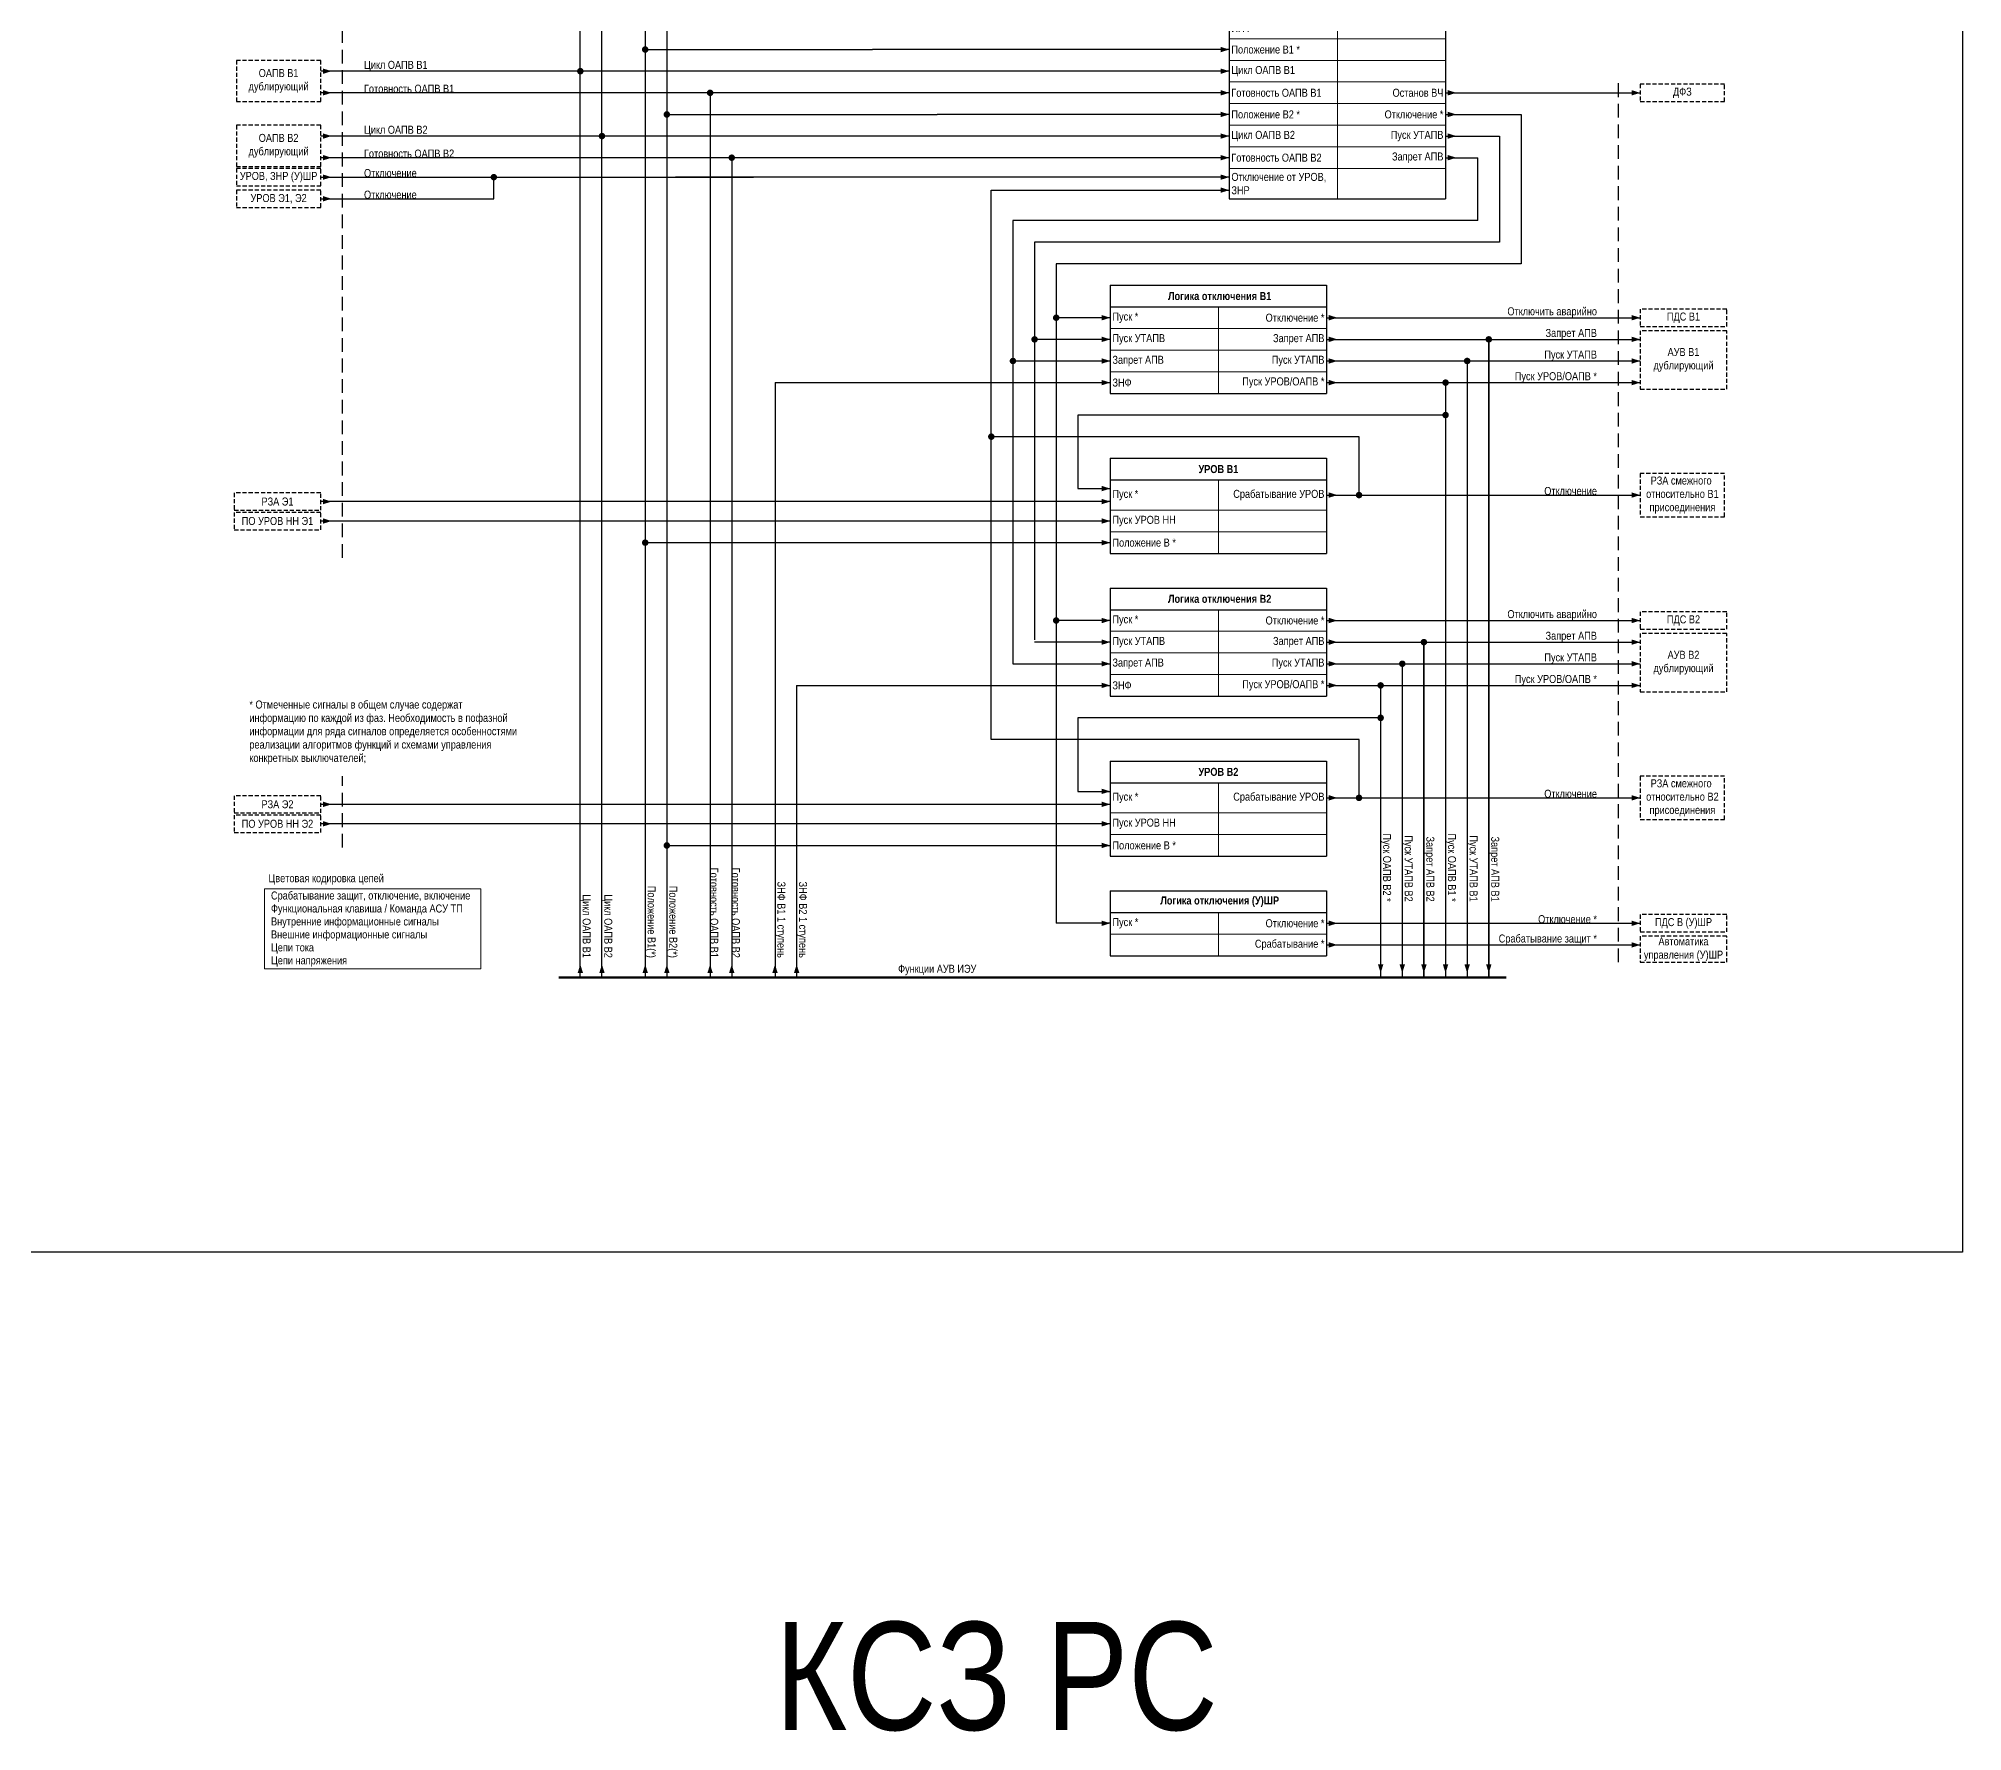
# Model space of a CAD drawing. Header units: millimetres. Extents: x -14593 to 14732, y -17400 to 5232.
# Drawn here: x 4914 to 5804, y -17394 to -16611 of the extents above; entities that cross this region are included whole.
import ezdxf
from ezdxf.enums import TextEntityAlignment as Align

# ---------------------------------------------------------------- set-up
doc = ezdxf.new("R2010")
doc.units = ezdxf.units.MM
doc.linetypes.add('штриховая2', pattern=[9.525, 6.35, -3.175])
for name, color, linetype, lineweight in [('Основная', 7, 'Continuous', 30), ('Отключение_включение', 1, 'Continuous', 30), ('Тонкая', 7, 'Continuous', 18), ('Цепи внешние', 84, 'Continuous', 30), ('Цепи внутренние', 5, 'Continuous', 30), ('Цепи ТН', 200, 'Continuous', 30), ('Цепи ТТ', 23, 'Continuous', 30), ('Цепь - ФК и АСУ', 132, 'Continuous', 30)]:
    doc.layers.add(name, color=color, linetype=linetype, lineweight=lineweight)
doc.styles.add('Narrow', font='ARIALN.TTF')
doc.styles.add('Табл дан', font='ARIALN.TTF')
doc.styles.add('Табл загол', font='ARIALNB.TTF')

# ---------------------------------------------------------------- blocks, each defined once
blk = doc.blocks.new('*T525')
at = {"layer": 'Основная', "color": 0, "linetype": 'ByBlock', "lineweight": -2, "transparency": 16777216}
for p, q in [((0, 0), (100, 0)), ((0, 0), (0, -10)), ((100, 0), (100, -10))]:
    blk.add_line(p, q, dxfattribs=at)
at = {"layer": 'Основная', "color": 0, "linetype": 'ByBlock', "lineweight": 30, "transparency": 16777216}
for p, q in [((0, -10), (100, -10)), ((0, -10), (0, -148)), ((100, -10), (100, -148)), ((0, -148), (100, -148))]:
    blk.add_line(p, q, dxfattribs=at)
at = {"layer": 'Основная', "color": 0, "linetype": 'ByBlock', "lineweight": 18, "transparency": 16777216}
for p, q in [((50, -10), (50, -148)), ((0, -20), (100, -20)), ((0, -30), (100, -30)), ((0, -44), (100, -44)), ((0, -54), (100, -54)), ((0, -64), (100, -64)), ((0, -74), (100, -74)), ((0, -84), (100, -84)), ((0, -94), (100, -94)), ((0, -104), (100, -104)), ((0, -114), (100, -114)), ((0, -124), (100, -124)), ((0, -134), (100, -134))]:
    blk.add_line(p, q, dxfattribs=at)
at = {"layer": 'Основная', "color": 0, "transparency": 16777216, "char_height": 3.7}
for s, insert, width, attachment_point, style in [('{\\C256;Логика отключения}', (50, -5), 97, 5, 'Табл загол'), ('Отключение от ТО', (1, -15), 48, 4, 'Табл дан'), ('Пуск "ТУ пуска ОАПВ"', (99, -15), 48, 6, 'Табл дан'), ('{\\C256;Отключение от БЗ}', (1, -25), 48, 4, 'Табл дан'), ('Пуск "ТУ ОТФ"', (99, -25), 48, 6, 'Табл дан'), ('Трехфазное отключение', (1, -37), 48, 4, 'Табл дан'), ('Пуск "ТО"', (99, -37), 48, 6, 'Табл дан'), ('Отключение от ТЗО', (1, -49), 48, 4, 'Табл дан'), ('Отключение от ЗНР', (1, -59), 48, 4, 'Табл дан'), ('ИПФ *', (1, -69), 48, 4, 'Табл дан'), ('\\A1;Положение В1 *', (1, -79), 48, 4, 'Табл дан'), ('\\A1;Цикл ОАПВ В1', (1, -89), 48, 4, 'Табл дан'), ('Готовность ОАПВ{\\C256; В}1', (1, -99), 48, 4, 'Табл дан'), ('Останов ВЧ', (99, -99), 48, 6, 'Табл дан'), ('\\A1;Положение В2 *', (1, -109), 48, 4, 'Табл дан'), ('Отключение *', (99, -109), 48, 6, 'Табл дан'), ('\\A1;Цикл ОАПВ В2', (1, -119), 48, 4, 'Табл дан'), ('Пуск УТАПВ', (99, -119), 48, 6, 'Табл дан'), ('Готовность ОАПВ{\\C256; В}2', (1, -129), 48, 4, 'Табл дан'), ('Запрет АПВ', (99, -129), 48, 6, 'Табл дан'), ('Отключение от УРОВ, ЗНР', (1, -141), 48, 4, 'Табл дан')]:
    blk.add_mtext(s, dxfattribs=dict(at, insert=insert, width=width, attachment_point=attachment_point, style=style))
blk = doc.blocks.new('Point')
at = {"layer": 'Основная', "color": 0, "const_width": 1.5}
blk.add_lwpolyline([(-0.75, 0, 1), (0.75, 0, 1)], format="xyb", close=True, dxfattribs=at)
blk = doc.blocks.new('*T530')
at = {"layer": 'Основная', "color": 0, "linetype": 'ByBlock', "lineweight": -2, "transparency": 16777216}
for p, q in [((0, 0), (100, 0)), ((0, 0), (0, -10)), ((100, 0), (100, -10))]:
    blk.add_line(p, q, dxfattribs=at)
at = {"layer": 'Основная', "color": 0, "linetype": 'ByBlock', "lineweight": 30, "transparency": 16777216}
for p, q in [((0, -10), (100, -10)), ((0, -10), (0, -44)), ((100, -10), (100, -44)), ((0, -44), (100, -44))]:
    blk.add_line(p, q, dxfattribs=at)
at = {"layer": 'Основная', "color": 0, "linetype": 'ByBlock', "lineweight": 18, "transparency": 16777216}
for p, q in [((50, -10), (50, -44)), ((0, -24), (100, -24)), ((0, -34), (100, -34))]:
    blk.add_line(p, q, dxfattribs=at)
at = {"layer": 'Основная', "color": 0, "transparency": 16777216, "char_height": 3.7}
for s, insert, width, attachment_point, style in [('{\\C256;УРОВ В1}', (50, -5), 97, 5, 'Табл загол'), ('{\\C256;Пуск *}', (1, -17), 48, 4, 'Табл дан'), ('Срабатывание УРОВ', (99, -17), 48, 6, 'Табл дан'), ('Пуск УРОВ НН', (1, -29), 48, 4, 'Табл дан'), ('Положение В *', (1, -39), 48, 4, 'Табл дан')]:
    blk.add_mtext(s, dxfattribs=dict(at, insert=insert, width=width, attachment_point=attachment_point, style=style))
blk = doc.blocks.new('*T531')
at = {"layer": 'Основная', "color": 0, "linetype": 'ByBlock', "lineweight": -2, "transparency": 16777216}
for p, q in [((0, 0), (100, 0)), ((0, 0), (0, -10)), ((100, 0), (100, -10))]:
    blk.add_line(p, q, dxfattribs=at)
at = {"layer": 'Основная', "color": 0, "linetype": 'ByBlock', "lineweight": 30, "transparency": 16777216}
for p, q in [((0, -10), (100, -10)), ((0, -10), (0, -50)), ((100, -10), (100, -50)), ((0, -50), (100, -50))]:
    blk.add_line(p, q, dxfattribs=at)
at = {"layer": 'Основная', "color": 0, "linetype": 'ByBlock', "lineweight": 18, "transparency": 16777216}
for p, q in [((50, -10), (50, -50)), ((0, -20), (100, -20)), ((0, -30), (100, -30)), ((0, -40), (100, -40))]:
    blk.add_line(p, q, dxfattribs=at)
at = {"layer": 'Основная', "color": 0, "transparency": 16777216, "char_height": 3.7}
for s, insert, width, attachment_point, style in [('{\\C256; Логика отключения В1}', (50, -5), 97, 5, 'Табл загол'), ('Пуск *', (1, -15), 48, 4, 'Табл дан'), ('Отключение *', (99, -15), 48, 6, 'Табл дан'), ('Пуск УТАПВ', (1, -25), 48, 4, 'Табл дан'), ('Запрет АПВ', (99, -25), 48, 6, 'Табл дан'), ('Запрет АПВ', (1, -35), 48, 4, 'Табл дан'), ('Пуск УТАПВ', (99, -35), 48, 6, 'Табл дан'), ('ЗНФ', (1, -45), 48, 4, 'Табл дан'), ('Пуск УРОВ/ОАПВ *', (99, -45), 48, 6, 'Табл дан')]:
    blk.add_mtext(s, dxfattribs=dict(at, insert=insert, width=width, attachment_point=attachment_point, style=style))
blk = doc.blocks.new('*T532')
at = {"layer": 'Основная', "color": 0, "linetype": 'ByBlock', "lineweight": -2, "transparency": 16777216}
for p, q in [((0, 0), (100, 0)), ((0, 0), (0, -10)), ((100, 0), (100, -10))]:
    blk.add_line(p, q, dxfattribs=at)
at = {"layer": 'Основная', "color": 0, "linetype": 'ByBlock', "lineweight": 30, "transparency": 16777216}
for p, q in [((0, -10), (100, -10)), ((0, -10), (0, -50)), ((100, -10), (100, -50)), ((0, -50), (100, -50))]:
    blk.add_line(p, q, dxfattribs=at)
at = {"layer": 'Основная', "color": 0, "linetype": 'ByBlock', "lineweight": 18, "transparency": 16777216}
for p, q in [((50, -10), (50, -50)), ((0, -20), (100, -20)), ((0, -30), (100, -30)), ((0, -40), (100, -40))]:
    blk.add_line(p, q, dxfattribs=at)
at = {"layer": 'Основная', "color": 0, "transparency": 16777216, "char_height": 3.7}
for s, insert, width, attachment_point, style in [('{\\C256; Логика отключения В2}', (50, -5), 97, 5, 'Табл загол'), ('Пуск *', (1, -15), 48, 4, 'Табл дан'), ('Отключение *', (99, -15), 48, 6, 'Табл дан'), ('Пуск УТАПВ', (1, -25), 48, 4, 'Табл дан'), ('Запрет АПВ', (99, -25), 48, 6, 'Табл дан'), ('Запрет АПВ', (1, -35), 48, 4, 'Табл дан'), ('Пуск УТАПВ', (99, -35), 48, 6, 'Табл дан'), ('ЗНФ', (1, -45), 48, 4, 'Табл дан'), ('Пуск УРОВ/ОАПВ *', (99, -45), 48, 6, 'Табл дан')]:
    blk.add_mtext(s, dxfattribs=dict(at, insert=insert, width=width, attachment_point=attachment_point, style=style))
blk = doc.blocks.new('*T533')
at = {"layer": 'Основная', "color": 0, "linetype": 'ByBlock', "lineweight": -2, "transparency": 16777216}
for p, q in [((0, 0), (100, 0)), ((0, 0), (0, -10)), ((100, 0), (100, -10))]:
    blk.add_line(p, q, dxfattribs=at)
at = {"layer": 'Основная', "color": 0, "linetype": 'ByBlock', "lineweight": 30, "transparency": 16777216}
for p, q in [((0, -10), (100, -10)), ((0, -10), (0, -44)), ((100, -10), (100, -44)), ((0, -44), (100, -44))]:
    blk.add_line(p, q, dxfattribs=at)
at = {"layer": 'Основная', "color": 0, "linetype": 'ByBlock', "lineweight": 18, "transparency": 16777216}
for p, q in [((50, -10), (50, -44)), ((0, -24), (100, -24)), ((0, -34), (100, -34))]:
    blk.add_line(p, q, dxfattribs=at)
at = {"layer": 'Основная', "color": 0, "transparency": 16777216, "char_height": 3.7}
for s, insert, width, attachment_point, style in [('{\\C256;УРОВ В2}', (50, -5), 97, 5, 'Табл загол'), ('{\\C256;Пуск *}', (1, -17), 48, 4, 'Табл дан'), ('Срабатывание УРОВ', (99, -17), 48, 6, 'Табл дан'), ('Пуск УРОВ НН', (1, -29), 48, 4, 'Табл дан'), ('Положение В *', (1, -39), 48, 4, 'Табл дан')]:
    blk.add_mtext(s, dxfattribs=dict(at, insert=insert, width=width, attachment_point=attachment_point, style=style))
blk = doc.blocks.new('*T534')
at = {"layer": 'Основная', "color": 0, "linetype": 'ByBlock', "lineweight": -2, "transparency": 16777216}
for p, q in [((0, 0), (100, 0)), ((0, 0), (0, -10)), ((100, 0), (100, -10))]:
    blk.add_line(p, q, dxfattribs=at)
at = {"layer": 'Основная', "color": 0, "linetype": 'ByBlock', "lineweight": 30, "transparency": 16777216}
for p, q in [((0, -10), (100, -10)), ((0, -10), (0, -30)), ((100, -10), (100, -30)), ((0, -30), (100, -30))]:
    blk.add_line(p, q, dxfattribs=at)
at = {"layer": 'Основная', "color": 0, "linetype": 'ByBlock', "lineweight": 18, "transparency": 16777216}
for p, q in [((50, -10), (50, -30)), ((0, -20), (100, -20))]:
    blk.add_line(p, q, dxfattribs=at)
at = {"layer": 'Основная', "color": 0, "transparency": 16777216, "char_height": 3.7}
for s, insert, width, attachment_point, style in [('{\\C256; Логика отключения (У)ШР}', (50, -5), 97, 5, 'Табл загол'), ('Пуск *', (1, -15), 48, 4, 'Табл дан'), ('Отключение *', (99, -15), 48, 6, 'Табл дан'), ('Срабатывание *', (99, -25), 48, 6, 'Табл дан')]:
    blk.add_mtext(s, dxfattribs=dict(at, insert=insert, width=width, attachment_point=attachment_point, style=style))

msp = doc.modelspace()

# ---------------------------------------------------------------- linework, layer by layer
at = {"layer": 'Отключение_включение'}
msp.add_lwpolyline([(4885, -15886), (5804, -15886), (5804, -17172), (4885, -17172)], close=True, dxfattribs=at)
at = {"layer": 'Отключение_включение', "ltscale": 0.3}
for points in [[(5570, -16646, 0, 2.5, 0), (5566, -16646, 0, 0, 0)], [(5050, -16675, 0, 2.5, 0), (5046, -16675, 0, 0, 0)], [(5465, -16675, 0, 2.5, 0), (5461, -16675, 0, 0, 0)], [(5050, -16685, 0, 2.5, 0), (5046, -16685, 0, 0, 0)], [(5465, -16681, 0, 2.5, 0), (5461, -16681, 0, 0, 0)], [(5410, -16740, 0, 2.5, 0), (5406, -16740, 0, 0, 0)], [(5515, -16740, 0, 2.5, 0), (5511, -16740, 0, 0, 0)], [(5655, -16740, 0, 2.5, 0), (5651, -16740, 0, 0, 0)], [(5410, -16770, 0, 2.5, 0), (5406, -16770, 0, 0, 0)], [(5515, -16822, 0, 2.5, 0), (5511, -16822, 0, 0, 0)], [(5655, -16822, 0, 2.5, 0), (5651, -16822, 0, 0, 0)], [(5410, -16880, 0, 2.5, 0), (5406, -16880, 0, 0, 0)], [(5515, -16880, 0, 2.5, 0), (5511, -16880, 0, 0, 0)], [(5655, -16880, 0, 2.5, 0), (5651, -16880, 0, 0, 0)], [(5410, -16910, 0, 2.5, 0), (5406, -16910, 0, 0, 0)], [(5515, -16962, 0, 2.5, 0), (5511, -16962, 0, 0, 0)], [(5655, -16962, 0, 2.5, 0), (5651, -16962, 0, 0, 0)], [(5410, -17020, 0, 2.5, 0), (5406, -17020, 0, 0, 0)], [(5515, -17020, 0, 2.5, 0), (5511, -17020, 0, 0, 0)], [(5655, -17020, 0, 2.5, 0), (5651, -17020, 0, 0, 0)], [(5515, -17030, 0, 2.5, 0), (5511, -17030, 0, 0, 0)], [(5655, -17030, 0, 2.5, 0), (5651, -17030, 0, 0, 0)], [(5255, -17039, 0, 2.5, 0), (5255, -17043, 0, 0, 0)], [(5265, -17039, 0, 2.5, 0), (5265, -17043, 0, 0, 0)]]:
    msp.add_lwpolyline(points, format="xyseb", dxfattribs=at)
at = {"layer": 'Отключение_включение'}
for points in [[(5565, -16646), (5600, -16646)], [(5600, -16646), (5600, -16715)], [(5045, -16675), (5245, -16675)], [(5125, -16685), (5125, -16675)], [(5045, -16685), (5125, -16685)], [(5355, -16935), (5355, -16681)], [(5355, -16681), (5465, -16681)], [(5600, -16715), (5385, -16715)], [(5385, -16715), (5385, -17020)], [(5410, -16740), (5385, -16740)], [(5510, -16740), (5655, -16740)], [(5255, -16770), (5410, -16770)], [(5255, -16770), (5255, -17045)], [(5525, -16795), (5355, -16795)], [(5525, -16822), (5525, -16795)], [(5410, -16880), (5385, -16880)], [(5510, -16880), (5655, -16880)], [(5265, -16910), (5410, -16910)], [(5265, -16910), (5265, -17045)], [(5525, -16935), (5355, -16935)], [(5525, -16962), (5525, -16935)], [(5410, -17020), (5385, -17020)], [(5510, -17020), (5655, -17020)], [(5510, -17030), (5655, -17030)]]:
    msp.add_lwpolyline(points, dxfattribs=at)
at = {"layer": 'Отключение_включение', "ltscale": 0.3}
for points in [[(5465, -16675), (5209, -16675)], [(5510, -16822), (5655, -16822)], [(5510, -16962), (5655, -16962)]]:
    msp.add_lwpolyline(points, dxfattribs=at)
at = {"layer": 'Тонкая', "ltscale": 0.3}
msp.add_lwpolyline([(5019, -17004), (5119, -17004), (5119, -17041), (5019, -17041)], close=True, dxfattribs=at)
at = {"layer": 'Цепи внешние', "linetype": 'штриховая2', "ltscale": 0.3}
for points in [[(5045, -16621), (5006, -16621), (5006, -16640), (5045, -16640)], [(5694, -16632), (5655, -16632), (5655, -16640), (5694, -16640)], [(5045, -16651), (5006, -16651), (5006, -16670), (5045, -16670)], [(5045, -16671), (5006, -16671), (5006, -16679), (5045, -16679)], [(5045, -16681), (5006, -16681), (5006, -16689), (5045, -16689)], [(5695, -16736), (5655, -16736), (5655, -16744), (5695, -16744)], [(5695, -16746), (5655, -16746), (5655, -16773), (5695, -16773)], [(5694, -16812), (5655, -16812), (5655, -16832), (5694, -16832)], [(5045, -16821), (5005, -16821), (5005, -16829), (5045, -16829)], [(5045, -16830), (5005, -16830), (5005, -16838), (5045, -16838)], [(5695, -16876), (5655, -16876), (5655, -16884), (5695, -16884)], [(5695, -16886), (5655, -16886), (5655, -16913), (5695, -16913)], [(5694, -16952), (5655, -16952), (5655, -16972), (5694, -16972)], [(5045, -16961), (5005, -16961), (5005, -16969), (5045, -16969)], [(5045, -16970), (5005, -16970), (5005, -16978), (5045, -16978)], [(5695, -17016), (5655, -17016), (5655, -17024), (5695, -17024)], [(5695, -17026), (5655, -17026), (5655, -17038), (5695, -17038)]]:
    msp.add_lwpolyline(points, close=True, dxfattribs=at)
at = {"layer": 'Цепи внешние', "ltscale": 0.3}
for points in [[(5050, -16626, 0, 2.5, 0), (5046, -16626, 0, 0, 0)], [(5050, -16636, 0, 2.5, 0), (5046, -16636, 0, 0, 0)], [(5570, -16636, 0, 2.5, 0), (5566, -16636, 0, 0, 0)], [(5655, -16636, 0, 2.5, 0), (5651, -16636, 0, 0, 0)], [(5050, -16656, 0, 2.5, 0), (5046, -16656, 0, 0, 0)], [(5050, -16666, 0, 2.5, 0), (5046, -16666, 0, 0, 0)], [(5655, -16750, 0, 2.5, 0), (5651, -16750, 0, 0, 0)], [(5655, -16760, 0, 2.5, 0), (5651, -16760, 0, 0, 0)], [(5655, -16770, 0, 2.5, 0), (5651, -16770, 0, 0, 0)], [(5050, -16825, 0, 2.5, 0), (5046, -16825, 0, 0, 0)], [(5410, -16825, 0, 2.5, 0), (5406, -16825, 0, 0, 0)], [(5050, -16834, 0, 2.5, 0), (5046, -16834, 0, 0, 0)], [(5410, -16834, 0, 2.5, 0), (5406, -16834, 0, 0, 0)], [(5655, -16890, 0, 2.5, 0), (5651, -16890, 0, 0, 0)], [(5655, -16900, 0, 2.5, 0), (5651, -16900, 0, 0, 0)], [(5655, -16910, 0, 2.5, 0), (5651, -16910, 0, 0, 0)], [(5050, -16965, 0, 2.5, 0), (5046, -16965, 0, 0, 0)], [(5410, -16965, 0, 2.5, 0), (5406, -16965, 0, 0, 0)], [(5050, -16974, 0, 2.5, 0), (5046, -16974, 0, 0, 0)], [(5410, -16974, 0, 2.5, 0), (5406, -16974, 0, 0, 0)]]:
    msp.add_lwpolyline(points, format="xyseb", dxfattribs=at)
for points in [[(5165, -16626), (5045, -16626)], [(5225, -16636), (5045, -16636)], [(5175, -16656), (5045, -16656)], [(5235, -16666), (5045, -16666)], [(5585, -16750), (5655, -16750)], [(5575, -16760), (5655, -16760)], [(5565, -16770), (5655, -16770)], [(5555, -16890), (5655, -16890)], [(5545, -16900), (5655, -16900)], [(5535, -16910), (5655, -16910)]]:
    msp.add_lwpolyline(points, dxfattribs=at)
at = {"layer": 'Цепи внешние'}
for points in [[(5565, -16636), (5655, -16636)], [(5410, -16825), (5045, -16825)], [(5410, -16834), (5045, -16834)], [(5410, -16965), (5045, -16965)], [(5410, -16974), (5045, -16974)]]:
    msp.add_lwpolyline(points, dxfattribs=at)
at = {"layer": 'Цепи внутренние', "ltscale": 0.3}
for points in [[(5195, -16220), (5195, -17045)], [(5205, -16230), (5205, -17045)], [(5465, -16616), (5300, -16616)], [(5465, -16626), (5165, -16626)], [(5465, -16636), (5225, -16636)], [(5465, -16646), (5330, -16646)], [(5465, -16656), (5175, -16656)], [(5465, -16666), (5235, -16666)]]:
    msp.add_lwpolyline(points, dxfattribs=at)
at = {"layer": 'Цепи внутренние'}
for points in [[(5165, -17045), (5165, -16310)], [(5175, -17045), (5175, -16320)], [(5195, -16616), (5300, -16616)], [(5225, -16636), (5225, -17045)], [(5205, -16646), (5330, -16646)], [(5565, -16656), (5590, -16656)], [(5590, -16656), (5590, -16705)], [(5235, -16666), (5235, -17045)], [(5565, -16666), (5580, -16666)], [(5580, -16695), (5580, -16666)], [(5580, -16695), (5365, -16695)], [(5365, -16695), (5365, -16749)], [(5365, -16695), (5365, -16749)], [(5590, -16705), (5375, -16705)], [(5375, -16705), (5375, -16889)], [(5365, -16749), (5365, -16900)], [(5410, -16750), (5375, -16750)], [(5510, -16750), (5585, -16750)], [(5585, -16750), (5585, -17045)], [(5585, -17045), (5585, -16750)], [(5365, -16760), (5410, -16760)], [(5510, -16760), (5575, -16760)], [(5575, -16760), (5575, -17045)], [(5510, -16770), (5565, -16770)], [(5565, -16770), (5565, -16785)], [(5565, -16785), (5395, -16785)], [(5395, -16785), (5395, -16819)], [(5565, -16785), (5565, -17045)], [(5395, -16819), (5410, -16819)], [(5195, -16844), (5410, -16844)], [(5410, -16890), (5375, -16890)], [(5510, -16890), (5555, -16890)], [(5555, -16890), (5555, -17045)], [(5555, -17045), (5555, -16890)], [(5365, -16900), (5410, -16900)], [(5510, -16900), (5545, -16900)], [(5545, -16900), (5545, -17045)], [(5510, -16910), (5535, -16910)], [(5535, -16910), (5535, -16925)], [(5535, -16925), (5395, -16925)], [(5395, -16925), (5395, -16959)], [(5535, -16925), (5535, -17045)], [(5395, -16959), (5410, -16959)], [(5205, -16984), (5410, -16984)]]:
    msp.add_lwpolyline(points, dxfattribs=at)
at = {"layer": 'Цепи внутренние', "linetype": 'штриховая2'}
for points in [[(5055, -16851), (5055, -16482)], [(5645, -17038), (5645, -16630)], [(5055, -16985), (5055, -16952)]]:
    msp.add_lwpolyline(points, dxfattribs=at)
at = {"layer": 'Цепи внутренние', "ltscale": 0.3}
for points in [[(5465, -16616, 0, 2.5, 0), (5461, -16616, 0, 0, 0)], [(5465, -16626, 0, 2.5, 0), (5461, -16626, 0, 0, 0)], [(5465, -16636, 0, 2.5, 0), (5461, -16636, 0, 0, 0)], [(5465, -16646, 0, 2.5, 0), (5461, -16646, 0, 0, 0)], [(5465, -16656, 0, 2.5, 0), (5461, -16656, 0, 0, 0)], [(5570, -16656, 0, 2.5, 0), (5566, -16656, 0, 0, 0)], [(5465, -16666, 0, 2.5, 0), (5461, -16666, 0, 0, 0)], [(5570, -16666, 0, 2.5, 0), (5566, -16666, 0, 0, 0)], [(5410, -16750, 0, 2.5, 0), (5406, -16750, 0, 0, 0)], [(5515, -16750, 0, 2.5, 0), (5511, -16750, 0, 0, 0)], [(5410, -16760, 0, 2.5, 0), (5406, -16760, 0, 0, 0)], [(5515, -16760, 0, 2.5, 0), (5511, -16760, 0, 0, 0)], [(5515, -16770, 0, 2.5, 0), (5511, -16770, 0, 0, 0)], [(5410, -16819, 0, 2.5, 0), (5406, -16819, 0, 0, 0)], [(5410, -16844, 0, 2.5, 0), (5406, -16844, 0, 0, 0)], [(5410, -16890, 0, 2.5, 0), (5406, -16890, 0, 0, 0)], [(5515, -16890, 0, 2.5, 0), (5511, -16890, 0, 0, 0)], [(5410, -16900, 0, 2.5, 0), (5406, -16900, 0, 0, 0)], [(5515, -16900, 0, 2.5, 0), (5511, -16900, 0, 0, 0)], [(5515, -16910, 0, 2.5, 0), (5511, -16910, 0, 0, 0)], [(5410, -16959, 0, 2.5, 0), (5406, -16959, 0, 0, 0)], [(5410, -16984, 0, 2.5, 0), (5406, -16984, 0, 0, 0)], [(5165, -17039, 0, 2.5, 0), (5165, -17043, 0, 0, 0)], [(5175, -17039, 0, 2.5, 0), (5175, -17043, 0, 0, 0)], [(5195, -17039, 0, 2.5, 0), (5195, -17043, 0, 0, 0)], [(5205, -17039, 0, 2.5, 0), (5205, -17043, 0, 0, 0)], [(5225, -17039, 0, 2.5, 0), (5225, -17043, 0, 0, 0)], [(5235, -17039, 0, 2.5, 0), (5235, -17043, 0, 0, 0)], [(5535, -17043, 0, 2.5, 0), (5535, -17039, 0, 0, 0)], [(5545, -17043, 0, 2.5, 0), (5545, -17039, 0, 0, 0)], [(5555, -17043, 0, 2.5, 0), (5555, -17039, 0, 0, 0)], [(5565, -17043, 0, 2.5, 0), (5565, -17039, 0, 0, 0)], [(5575, -17043, 0, 2.5, 0), (5575, -17039, 0, 0, 0)], [(5585, -17043, 0, 2.5, 0), (5585, -17039, 0, 0, 0)]]:
    msp.add_lwpolyline(points, format="xyseb", dxfattribs=at)
at = {"layer": 'Цепи внутренние', "lineweight": 60}
msp.add_lwpolyline([(5155, -17045), (5593, -17045)], dxfattribs=at)

# ---------------------------------------------------------------- block references
for name, p in [('*T525', (5465, -16537)), ('*T531', (5410, -16725)), ('*T530', (5410, -16805)), ('*T532', (5410, -16865)), ('*T533', (5410, -16945)), ('*T534', (5410, -17005))]:
    msp.add_blockref(name, p)
at = {"layer": 'Отключение_включение'}
for p in [(5125, -16675), (5385, -16740), (5355, -16795), (5525, -16822), (5385, -16880), (5525, -16962)]:
    msp.add_blockref('Point', p, dxfattribs=at)
at = {"layer": 'Цепи внешние'}
for p in [(5225, -16636), (5235, -16666), (5585, -16750), (5575, -16760), (5565, -16770), (5555, -16890), (5545, -16900), (5535, -16910)]:
    msp.add_blockref('Point', p, dxfattribs=at)
at = {"layer": 'Цепи внутренние'}
for p in [(5195, -16616), (5165, -16626), (5205, -16646), (5175, -16656), (5375, -16750), (5365, -16760), (5565, -16785), (5195, -16844), (5535, -16925), (5205, -16984)]:
    msp.add_blockref('Point', p, dxfattribs=at)

# ---------------------------------------------------------------- texts
at = {"layer": 'Основная', "style": 'Narrow'}
msp.add_text('Цветовая кодировка цепей', height=3.7, dxfattribs=at).set_placement((5047.5, -17001), align=Align.CENTER)
at = {"layer": 'Основная', "color": 2, "style": 'Narrow'}
msp.add_text('КСЗ РС', height=50, dxfattribs=at).set_placement((5255, -17393))
at = {"layer": 'Основная', "char_height": 3.7, "style": 'Narrow'}
for s, insert, width, attachment_point in [('Цикл ОАПВ В1', (5065, -16626), 65, 7), ('ОАПВ В1\\Pдублирующий ', (5025.5, -16630.5), 39, 5), ('{\\C0;Готовность ОАПВ} В1', (5065, -16636), 65, 7), ('ДФЗ', (5674.5, -16636), 39, 5), ('Цикл ОАПВ В2', (5065, -16656), 65, 7), ('ОАПВ В2\\Pдублирующий ', (5025.5, -16660.5), 39, 5), ('{\\C0;Готовность ОАПВ} В2', (5065, -16666), 65, 7), ('УРОВ, ЗНР (У)ШР', (5025.5, -16675), 39, 5), ('\\pt33.3;Отключение', (5065, -16675), 65, 7), ('УРОВ Э1, Э2', (5025.5, -16685), 39, 5), ('\\pt33.3;Отключение', (5065, -16685), 65, 7), ('Отключить аварийно', (5635, -16740), 124, 9), ('ПДС В1', (5675, -16740), 40, 5), ('Запрет АПВ', (5635, -16750), 64, 9), ('Пуск УТАПВ', (5635, -16760), 64, 9), ('АУВ В1\\Pдублирующий ', (5675, -16759.5), 40, 5), ('Пуск УРОВ/ОАПВ *', (5635, -16770), 64, 9), ('Отключение', (5635, -16822), 105, 9), ('РЗА смежного  относительно В1 присоединения ', (5674.5, -16822), 39, 5), ('РЗА Э1', (5025, -16825), 40, 5), ('ПО УРОВ НН Э1', (5025, -16834), 40, 5), ('Отключить аварийно', (5635, -16880), 124, 9), ('ПДС В2', (5675, -16880), 40, 5), ('Запрет АПВ', (5635, -16890), 64, 9), ('Пуск УТАПВ', (5635, -16900), 64, 9), ('АУВ В2\\Pдублирующий ', (5675, -16899.5), 40, 5), ('Пуск УРОВ/ОАПВ *', (5635, -16910), 64, 9), ('* Отмеченные сигналы в общем случае содержат информацию по каждой из фаз. Необходимость в пофазной информации для ряда сигналов определяется особенностями реализации алгоритмов функций и схемами управления конкретных выключателей;', (5012, -16917), 124, 1), ('РЗА смежного  относительно В2 присоединения ', (5674.5, -16962), 39, 5), ('Отключение', (5635, -16962), 105, 9), ('РЗА Э2', (5025, -16965), 40, 5), ('ПО УРОВ НН Э2', (5025, -16974), 40, 5), ('Срабатывание защит *', (5635, -17030), 50, 9), ('Отключение *', (5635, -17020), 38, 9), ('ПДС В (У)ШР', (5675, -17020), 40, 5), ('Автоматика управления (У)ШР', (5675, -17032), 40, 5), ('Функции АУВ ИЭУ', (5330, -17044), 55, 8)]:
    msp.add_mtext(s, dxfattribs=dict(at, insert=insert, width=width, attachment_point=attachment_point))
at = {"layer": 'Основная', "char_height": 3.7, "attachment_point": 9, "rotation": 270, "style": 'Narrow'}
for s, insert, width in [('Пуск ОАПВ В2 *', (5535, -17010), 75), ('Пуск УТАПВ В2', (5545, -17010), 75), ('Запрет АПВ В2', (5555, -17010), 75), ('Пуск ОАПВ В1 *', (5565, -17010), 75), ('Пуск УТАПВ В1', (5575, -17010), 75), ('Запрет АПВ В1', (5585, -17010), 75), ('{\\C0;Готовность ОАПВ} В1', (5225, -17036), 65), ('{\\C0;Готовность ОАПВ} В2', (5235, -17036), 65), ('Цикл ОАПВ В1', (5165, -17036), 65), ('Цикл ОАПВ В2', (5175, -17036), 65), ('Положение В1(*)', (5195, -17036), 65), ('Положение В2(*)', (5205, -17036), 65), ('ЗНФ В1 1 ступень', (5255, -17036), 65), ('ЗНФ В2 1 ступень', (5265, -17036), 65)]:
    msp.add_mtext(s, dxfattribs=dict(at, insert=insert, width=width))
at = {"layer": 'Отключение_включение', "style": 'Narrow'}
msp.add_text('Срабатывание защит, отключение, включение', height=3.7, dxfattribs=at).set_placement((5022, -17009))
at = {"layer": 'Цепи внешние', "style": 'Narrow'}
msp.add_text('Внешние информационные сигналы', height=3.7, dxfattribs=at).set_placement((5022, -17027))
at = {"layer": 'Цепи внутренние', "style": 'Narrow'}
msp.add_text('Внутренние информационные сигналы', height=3.7, dxfattribs=at).set_placement((5022, -17021))
at = {"layer": 'Цепи ТН', "style": 'Narrow'}
msp.add_text('Цепи напряжения', height=3.7, dxfattribs=at).set_placement((5022, -17039))
at = {"layer": 'Цепи ТТ', "style": 'Narrow'}
msp.add_text('Цепи тока', height=3.7, dxfattribs=at).set_placement((5022, -17033))
at = {"layer": 'Цепь - ФК и АСУ', "style": 'Narrow'}
msp.add_text('Функциональная клавиша / Команда АСУ ТП', height=3.7, dxfattribs=at).set_placement((5022, -17015))

doc.saveas('drawing.dxf')
